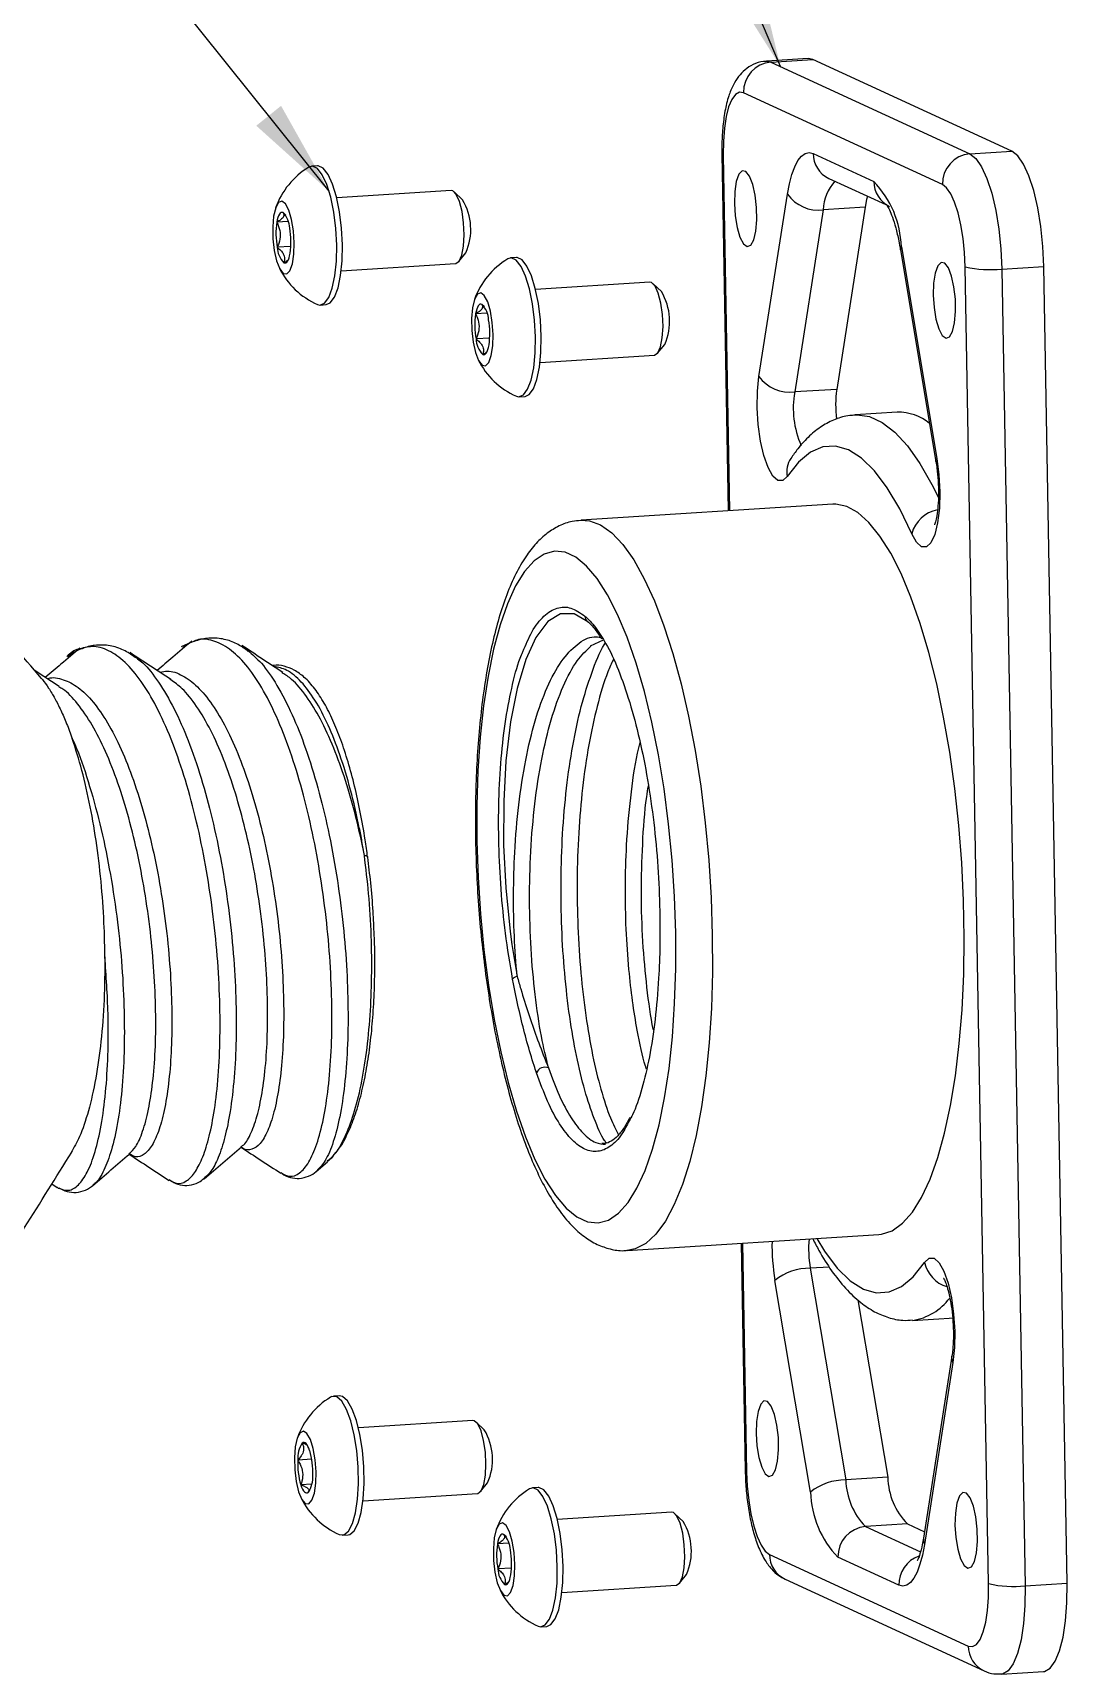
# Model space of a CAD drawing. Header units: millimetres. Extents: x 0 to 279, y 0 to 216.
# Drawn here: x 119.2 to 154.5, y 128.2 to 184.3 of the extents above; entities that cross this region are included whole.
import ezdxf

# ---------------------------------------------------------------- set-up
doc = ezdxf.new("R2010")
doc.units = ezdxf.units.MM
doc.layers.add('TITLE_BLOCK_BORDER', color=7, linetype='Continuous')
doc.dimstyles.new('SLDDIMSTYLE0', dxfattribs={"dimtxt": 0.18, "dimasz": 3.302, "dimexe": 0, "dimexo": 0.0625, "dimgap": 0, "dimtad": 0, "dimtih": 1, "dimtoh": 1, "dimdec": 0, "dimrnd": 1e-09, "dimzin": 0, "dimdsep": 46, "dimtxsty": 'Standard', "dimsah": 1, "dimcen": 0.09, "dimadec": 0, "dimazin": 0, "dimtfac": 3.302, "dimtdec": 0, "dimtofl": 0, "dimtmove": 0, "dimatfit": 3, "dimfxl": 1, "dimfrac": 2, "dimtolj": 1, "dimtzin": 0, "dimarcsym": 0})

msp = doc.modelspace()

# ---------------------------------------------------------------- linework, layer by layer
at = {"color": 7, "linetype": 'Continuous', "lineweight": 25}
for p, q in [((145.656, 183.436), (144.223, 183.346)), ((144.382, 183.314), (145.815, 183.404)), ((145.815, 183.404), (145.656, 183.436)), ((152.608, 180.27), (145.815, 183.404)), ((144.382, 183.314), (151.175, 180.18)), ((150.238, 179.131), (143.444, 182.264)), ((142.705, 180.175), (142.921, 167.979)), ((145.821, 180.188), (147.896, 179.23)), ((151.175, 180.18), (152.608, 180.27)), ((128.891, 179.766), (128.694, 179.754)), ((133.451, 178.927), (129.545, 178.68)), ((133.508, 178.915), (133.451, 178.927)), ((146.357, 179.34), (148.302, 178.443)), ((133.842, 178.606), (133.564, 178.875)), ((143.971, 172.574), (144.944, 178.799)), ((147.6, 178.358), (146.167, 178.267)), ((147.6, 178.358), (146.626, 172.132)), ((127.887, 177.868), (127.498, 177.843)), ((127.803, 178.086), (127.712, 178.169)), ((146.167, 178.267), (145.194, 172.042)), ((127.98, 177.017), (127.513, 176.987)), ((133.714, 176.497), (133.956, 176.799)), ((148.805, 176.899), (150.018, 169.665)), ((148.836, 177.004), (150.049, 169.77)), ((129.703, 176.185), (133.608, 176.432)), ((135.684, 176.633), (135.487, 176.62)), ((151.817, 131.326), (151.02, 176.318)), ((152.27, 176.242), (153.703, 176.333)), ((152.27, 176.242), (153.067, 131.25)), ((154.5, 131.34), (153.703, 176.333)), ((140.244, 175.793), (136.339, 175.547)), ((140.301, 175.782), (140.244, 175.793)), ((140.636, 175.473), (140.357, 175.742)), ((128.993, 175.013), (129.19, 175.026)), ((134.596, 174.953), (134.505, 175.036)), ((134.681, 174.735), (134.291, 174.71)), ((134.773, 173.883), (134.306, 173.854)), ((136.496, 173.052), (140.402, 173.298)), ((140.507, 173.364), (140.75, 173.665)), ((135.786, 171.88), (135.983, 171.892)), ((146.626, 172.132), (145.194, 172.042)), ((148.695, 171.349), (147.263, 171.259)), ((146.496, 168.205), (137.899, 167.662)), ((138.122, 164.194), (137.929, 164.303)), ((124.588, 163.489), (124.233, 163.331)), ((138.218, 163.37), (138.655, 163.578)), ((122.513, 163.089), (122.572, 163.045)), ((123.875, 162.204), (123.849, 162.224)), ((127.696, 162.44), (127.669, 162.46)), ((127.633, 145.371), (127.659, 145.36)), ((128.841, 145.404), (129.232, 145.737)), ((129.218, 145.754), (129.244, 145.779)), ((119.818, 144.984), (120, 144.865)), ((123.812, 145.138), (123.832, 145.128)), ((139.473, 142.712), (148.07, 143.254)), ((143.364, 142.957), (143.502, 135.183)), ((145.724, 142.102), (146.936, 134.868)), ((145.73, 134.455), (144.518, 141.689)), ((147.353, 141.022), (148.369, 134.959)), ((149.214, 140.32), (150.647, 140.411)), ((150.563, 139.1), (149.589, 132.875)), ((150.596, 138.885), (149.622, 132.66)), ((129.635, 137.741), (129.438, 137.728)), ((134.196, 136.901), (130.29, 136.655)), ((134.587, 136.58), (134.309, 136.849)), ((128.692, 135.576), (128.217, 135.546)), ((128.695, 134.726), (128.32, 134.702)), ((134.459, 134.471), (134.701, 134.773)), ((136.429, 134.607), (136.231, 134.595)), ((148.369, 134.959), (146.936, 134.868)), ((128.575, 134.444), (128.632, 134.514)), ((130.447, 134.16), (134.353, 134.406)), ((140.989, 133.767), (137.083, 133.521)), ((141.046, 133.756), (140.989, 133.767)), ((141.38, 133.447), (141.102, 133.716)), ((129.737, 132.988), (129.934, 133)), ((135.341, 132.927), (135.249, 133.01)), ((149.041, 133.368), (147.608, 133.278)), ((149.041, 133.368), (149.624, 133.099)), ((135.425, 132.709), (135.035, 132.684)), ((135.518, 131.857), (135.051, 131.828)), ((144.329, 132.328), (151.122, 129.194)), ((148.746, 131.271), (146.67, 132.229)), ((137.241, 131.026), (141.146, 131.272)), ((141.252, 131.338), (141.494, 131.64)), ((144.865, 131.48), (151.659, 128.347)), ((153.067, 131.25), (154.5, 131.34)), ((136.531, 129.854), (136.728, 129.866)), ((152.254, 128.234), (153.687, 128.324))]:
    msp.add_line(p, q, dxfattribs=at)
at = {"color": 8, "linetype": 'Continuous', "lineweight": 25}
for p, q in [((144.225, 183.346), (144.382, 183.314)), ((142.75, 180.133), (142.965, 167.982)), ((143.408, 142.96), (143.547, 135.141)), ((146.376, 142.143), (145.724, 142.102)), ((147.608, 133.278), (149.488, 132.411))]:
    msp.add_line(p, q, dxfattribs=at)
at = {"color": 7, "linetype": 'Continuous', "lineweight": 25, "flags": 128}
for points in [[(143.444, 182.264), (143.301, 182.283), (143.165, 182.207), (143.041, 182.037), (142.935, 181.781), (142.85, 181.449), (142.789, 181.053), (142.755, 180.609), (142.75, 180.133)], [(144.944, 178.799), (145.012, 179.156), (145.095, 179.47), (145.192, 179.735), (145.301, 179.945), (145.421, 180.098), (145.549, 180.19), (145.683, 180.22), (145.821, 180.188)], [(151.175, 180.18), (151.378, 180.021), (151.575, 179.734), (151.76, 179.332), (151.924, 178.829), (152.062, 178.245), (152.168, 177.603), (152.238, 176.927), (152.27, 176.242)], [(153.703, 176.333), (153.671, 177.017), (153.601, 177.693), (153.495, 178.336), (153.357, 178.92), (153.193, 179.422), (153.008, 179.825), (152.811, 180.111), (152.608, 180.27)], [(129.545, 177.06), (129.514, 177.631), (129.445, 178.188), (129.341, 178.699), (129.207, 179.133), (129.053, 179.465), (128.886, 179.676), (128.717, 179.754), (128.594, 179.721)], [(129.742, 177.072), (129.711, 177.644), (129.642, 178.201), (129.538, 178.711), (129.404, 179.145), (129.25, 179.477), (129.083, 179.688), (128.914, 179.766), (128.891, 179.766)], [(143.13, 178.486), (143.159, 178.059), (143.225, 177.659), (143.323, 177.33), (143.442, 177.106), (143.569, 177.013), (143.689, 177.061), (143.791, 177.243), (143.863, 177.541), (143.897, 177.923), (143.889, 178.346), (143.841, 178.765), (143.758, 179.135), (143.648, 179.415), (143.523, 179.576), (143.398, 179.599), (143.285, 179.482), (143.197, 179.238), (143.144, 178.894), (143.13, 178.486)], [(133.608, 176.432), (133.612, 176.432), (133.725, 176.511), (133.816, 176.717), (133.877, 177.027), (133.9, 177.407), (133.882, 177.818), (133.827, 178.213), (133.739, 178.55), (133.629, 178.793), (133.508, 178.915)], [(151.02, 176.318), (150.997, 176.807), (150.947, 177.29), (150.871, 177.749), (150.772, 178.166), (150.655, 178.525), (150.523, 178.812), (150.382, 179.017), (150.238, 179.131)], [(128.096, 177.143), (128.069, 177.553), (128.005, 177.938), (127.91, 178.255), (127.796, 178.47), (127.674, 178.559), (127.558, 178.513), (127.461, 178.338), (127.392, 178.051), (127.359, 177.685), (127.366, 177.278), (127.412, 176.875), (127.493, 176.519), (127.599, 176.25), (127.718, 176.095), (127.839, 176.073), (127.947, 176.185), (128.032, 176.42), (128.083, 176.751), (128.096, 177.143)], [(147.677, 178.731), (147.648, 178.613), (147.6, 178.358)], [(127.712, 178.169), (127.678, 178.178), (127.646, 178.171), (127.615, 178.149), (127.586, 178.114), (127.559, 178.064), (127.535, 178.002), (127.515, 177.928), (127.498, 177.843)], [(127.742, 176.457), (127.775, 176.449), (127.808, 176.455), (127.839, 176.477), (127.868, 176.513), (127.895, 176.562), (127.918, 176.624), (127.939, 176.698), (127.956, 176.783)], [(128.89, 175.033), (128.969, 175.013), (129.131, 175.073), (129.276, 175.267), (129.396, 175.584), (129.484, 176.006), (129.534, 176.507), (129.545, 177.06)], [(129.19, 175.026), (129.328, 175.085), (129.473, 175.279), (129.593, 175.596), (129.681, 176.018), (129.731, 176.52), (129.742, 177.072)], [(136.338, 173.927), (136.308, 174.498), (136.238, 175.055), (136.134, 175.565), (136.001, 175.999), (135.846, 176.331), (135.68, 176.542), (135.511, 176.62), (135.387, 176.588)], [(136.535, 173.939), (136.505, 174.51), (136.435, 175.067), (136.331, 175.578), (136.198, 176.011), (136.043, 176.344), (135.877, 176.555), (135.708, 176.633), (135.684, 176.633)], [(149.924, 175.353), (149.952, 174.926), (150.019, 174.526), (150.117, 174.196), (150.235, 173.973), (150.362, 173.88), (150.483, 173.927), (150.584, 174.11), (150.656, 174.408), (150.69, 174.789), (150.683, 175.212), (150.634, 175.632), (150.551, 176.001), (150.441, 176.282), (150.317, 176.442), (150.191, 176.465), (150.079, 176.349), (149.991, 176.105), (149.937, 175.761), (149.924, 175.353)], [(140.402, 173.298), (140.405, 173.299), (140.518, 173.378), (140.61, 173.583), (140.67, 173.893), (140.693, 174.274), (140.676, 174.684), (140.62, 175.079), (140.533, 175.417), (140.422, 175.66), (140.301, 175.782)], [(134.889, 174.009), (134.862, 174.42), (134.798, 174.804), (134.704, 175.121), (134.589, 175.336), (134.468, 175.426), (134.352, 175.38), (134.254, 175.204), (134.185, 174.918), (134.152, 174.551), (134.16, 174.144), (134.206, 173.741), (134.286, 173.386), (134.392, 173.116), (134.511, 172.962), (134.632, 172.94), (134.74, 173.052), (134.825, 173.286), (134.876, 173.617), (134.889, 174.009)], [(134.505, 175.036), (134.472, 175.044), (134.439, 175.037), (134.408, 175.016), (134.379, 174.98), (134.352, 174.931), (134.328, 174.869), (134.308, 174.795), (134.291, 174.71)], [(135.683, 171.899), (135.762, 171.88), (135.924, 171.939), (136.069, 172.133), (136.189, 172.451), (136.277, 172.872), (136.328, 173.374), (136.338, 173.927)], [(135.983, 171.892), (136.121, 171.952), (136.266, 172.146), (136.386, 172.463), (136.474, 172.885), (136.525, 173.386), (136.535, 173.939)], [(134.535, 173.323), (134.569, 173.315), (134.601, 173.322), (134.632, 173.343), (134.661, 173.379), (134.688, 173.428), (134.712, 173.491), (134.732, 173.565), (134.749, 173.649)], [(144.937, 169.158), (144.782, 169.013), (144.614, 169.016), (144.442, 169.168), (144.28, 169.457), (144.136, 169.866), (144.022, 170.366), (143.945, 170.925), (143.909, 171.504), (143.918, 172.066), (143.971, 172.574)], [(149.188, 167.197), (148.779, 168.051), (148.354, 168.772), (147.918, 169.352), (147.475, 169.786), (147.029, 170.068), (146.587, 170.195), (146.151, 170.167), (145.728, 169.983), (145.322, 169.645), (144.937, 169.158)], [(150.049, 169.77), (150.12, 169.206), (150.149, 168.626), (150.134, 168.07), (150.075, 167.574), (149.977, 167.172), (149.846, 166.89), (149.691, 166.747), (149.522, 166.752), (149.351, 166.905), (149.188, 167.197)], [(148.07, 143.254), (148.161, 143.264), (148.525, 143.386), (148.877, 143.638), (149.212, 144.019), (149.526, 144.524), (149.816, 145.147), (150.08, 145.883), (150.314, 146.723), (150.516, 147.659), (150.684, 148.68), (150.815, 149.776), (150.909, 150.935), (150.965, 152.145), (150.982, 153.392), (150.959, 154.665), (150.898, 155.949), (150.798, 157.23), (150.661, 158.496), (150.488, 159.732), (150.281, 160.926), (150.042, 162.065), (149.774, 163.137), (149.48, 164.13), (149.163, 165.034), (148.825, 165.839), (148.471, 166.538), (148.105, 167.121), (147.73, 167.584), (147.35, 167.922), (146.969, 168.13), (146.592, 168.206), (146.496, 168.205)], [(141.128, 153.56), (141.086, 154.799), (141.005, 156.041), (140.885, 157.273), (140.729, 158.48), (140.538, 159.647), (140.313, 160.761), (140.058, 161.81), (139.776, 162.78), (139.47, 163.66), (139.144, 164.44), (138.801, 165.111), (138.446, 165.665), (138.082, 166.095), (137.714, 166.397), (137.346, 166.567), (136.983, 166.602), (136.628, 166.503), (136.287, 166.271), (135.962, 165.908), (135.658, 165.418), (135.378, 164.808), (135.126, 164.085), (134.905, 163.256), (134.717, 162.332), (134.564, 161.324), (134.448, 160.243), (134.37, 159.102), (134.332, 157.914), (134.334, 156.694), (134.376, 155.455), (134.457, 154.212), (134.576, 152.981), (134.733, 151.774), (134.924, 150.607), (135.149, 149.492), (135.404, 148.444), (135.686, 147.474), (135.992, 146.594), (136.318, 145.814), (136.661, 145.143), (137.016, 144.589), (137.38, 144.158), (137.748, 143.857), (138.116, 143.687), (138.479, 143.652), (138.834, 143.751), (139.175, 143.983), (139.5, 144.346), (139.804, 144.835), (140.083, 145.446), (140.335, 146.169), (140.557, 146.998), (140.745, 147.922), (140.898, 148.93), (141.014, 150.011), (141.091, 151.152), (141.129, 152.34), (141.128, 153.56)], [(149.629, 142.301), (149.784, 142.446), (149.953, 142.443), (150.124, 142.291), (150.287, 142.002), (150.43, 141.593), (150.544, 141.093), (150.621, 140.534), (150.657, 139.955), (150.648, 139.392), (150.596, 138.885)], [(130.23, 135.875), (130.144, 136.414), (130.025, 136.891), (129.88, 137.279), (129.719, 137.556), (129.55, 137.704), (129.383, 137.717), (129.338, 137.696)], [(130.427, 135.888), (130.341, 136.427), (130.222, 136.904), (130.077, 137.292), (129.916, 137.568), (129.747, 137.717), (129.635, 137.741)], [(143.875, 136.46), (143.903, 136.033), (143.97, 135.634), (144.068, 135.304), (144.187, 135.081), (144.313, 134.988), (144.434, 135.035), (144.536, 135.218), (144.607, 135.516), (144.641, 135.897), (144.634, 136.32), (144.586, 136.739), (144.502, 137.109), (144.392, 137.389), (144.268, 137.55), (144.142, 137.573), (144.03, 137.456), (143.942, 137.213), (143.888, 136.868), (143.875, 136.46)], [(134.353, 134.406), (134.366, 134.408), (134.477, 134.497), (134.567, 134.712), (134.624, 135.029), (134.644, 135.414), (134.624, 135.824), (134.565, 136.216), (134.476, 136.548), (134.364, 136.782), (134.243, 136.894), (134.196, 136.901)], [(128.81, 135.56), (128.743, 135.94), (128.646, 136.25), (128.531, 136.456), (128.409, 136.535), (128.294, 136.478), (128.198, 136.293), (128.132, 135.999), (128.103, 135.627), (128.113, 135.219), (128.162, 134.818), (128.245, 134.468), (128.352, 134.207), (128.472, 134.063), (128.592, 134.051), (128.699, 134.174), (128.782, 134.417), (128.83, 134.755), (128.84, 135.15), (128.81, 135.56)], [(128.622, 135.873), (128.594, 135.951), (128.564, 136.017), (128.532, 136.072), (128.499, 136.112), (128.465, 136.139), (128.432, 136.151), (128.399, 136.148), (128.368, 136.131)], [(129.634, 133.007), (129.792, 132.999), (129.947, 133.124), (130.081, 133.378), (130.187, 133.748), (130.257, 134.211), (130.289, 134.741), (130.28, 135.307), (130.23, 135.875)], [(129.934, 133), (129.989, 133.011), (130.144, 133.136), (130.278, 133.391), (130.384, 133.76), (130.454, 134.224), (130.486, 134.753), (130.477, 135.319), (130.427, 135.888)], [(128.32, 134.702), (128.348, 134.624), (128.379, 134.557), (128.411, 134.503), (128.444, 134.462), (128.477, 134.436), (128.511, 134.424), (128.543, 134.426), (128.575, 134.444)], [(137.083, 131.901), (137.052, 132.472), (136.983, 133.029), (136.878, 133.539), (136.745, 133.973), (136.591, 134.305), (136.424, 134.517), (136.255, 134.595), (136.132, 134.562)], [(137.28, 131.913), (137.249, 132.485), (137.18, 133.042), (137.076, 133.552), (136.942, 133.986), (136.788, 134.318), (136.621, 134.529), (136.452, 134.607), (136.429, 134.607)], [(143.547, 135.141), (143.569, 134.652), (143.62, 134.169), (143.695, 133.71), (143.794, 133.293), (143.911, 132.934), (144.043, 132.646), (144.184, 132.442), (144.329, 132.328)], [(150.668, 133.327), (150.696, 132.9), (150.763, 132.5), (150.861, 132.171), (150.98, 131.947), (151.107, 131.854), (151.227, 131.901), (151.329, 132.084), (151.401, 132.382), (151.435, 132.764), (151.427, 133.187), (151.379, 133.606), (151.295, 133.976), (151.185, 134.256), (151.061, 134.416), (150.936, 134.439), (150.823, 134.323), (150.735, 134.079), (150.682, 133.735), (150.668, 133.327)], [(141.146, 131.272), (141.15, 131.273), (141.263, 131.352), (141.354, 131.558), (141.414, 131.867), (141.437, 132.248), (141.42, 132.658), (141.365, 133.053), (141.277, 133.391), (141.167, 133.634), (141.046, 133.756)], [(135.634, 131.984), (135.607, 132.394), (135.543, 132.779), (135.448, 133.096), (135.334, 133.31), (135.212, 133.4), (135.096, 133.354), (134.998, 133.179), (134.929, 132.892), (134.897, 132.525), (134.904, 132.118), (134.95, 131.715), (135.031, 131.36), (135.136, 131.09), (135.256, 130.936), (135.376, 130.914), (135.485, 131.026), (135.569, 131.26), (135.621, 131.591), (135.634, 131.984)], [(135.249, 133.01), (135.216, 133.018), (135.184, 133.012), (135.153, 132.99), (135.124, 132.954), (135.097, 132.905), (135.073, 132.843), (135.052, 132.769), (135.035, 132.684)], [(149.622, 132.66), (149.555, 132.303), (149.472, 131.989), (149.375, 131.724), (149.265, 131.514), (149.146, 131.361), (149.018, 131.269), (148.883, 131.239), (148.746, 131.271)], [(136.427, 129.874), (136.507, 129.854), (136.669, 129.914), (136.814, 130.108), (136.934, 130.425), (137.021, 130.846), (137.072, 131.348), (137.083, 131.901)], [(136.728, 129.866), (136.866, 129.926), (137.011, 130.12), (137.131, 130.437), (137.219, 130.859), (137.269, 131.361), (137.28, 131.913)], [(135.28, 131.298), (135.313, 131.289), (135.345, 131.296), (135.377, 131.318), (135.406, 131.353), (135.432, 131.403), (135.456, 131.465), (135.477, 131.539), (135.494, 131.624)], [(151.122, 129.194), (151.265, 129.176), (151.401, 129.252), (151.525, 129.422), (151.631, 129.678), (151.717, 130.01), (151.777, 130.406), (151.811, 130.85), (151.817, 131.326)], [(153.687, 128.324), (153.728, 128.33), (153.919, 128.437), (154.092, 128.675), (154.241, 129.033), (154.36, 129.498), (154.445, 130.052), (154.492, 130.674), (154.5, 131.34)]]:
    msp.add_lwpolyline(points, dxfattribs=at)
at = {"color": 8, "linetype": 'Continuous', "lineweight": 25, "flags": 128}
for points in [[(142.705, 180.176), (142.71, 180.161), (142.75, 180.133)], [(148.805, 176.899), (148.806, 176.936), (148.836, 177.004)], [(147.257, 171.259), (147.323, 171.261), (147.751, 171.199), (148.183, 171), (148.616, 170.665), (149.045, 170.198), (149.467, 169.602), (149.878, 168.883), (150.101, 168.432)], [(150.018, 169.665), (150.018, 169.702), (150.049, 169.77)], [(137.889, 167.662), (138.183, 167.642), (138.562, 167.5), (138.943, 167.227), (139.321, 166.826), (139.692, 166.302), (140.053, 165.66), (140.399, 164.907), (140.727, 164.051), (141.033, 163.102), (141.315, 162.068), (141.568, 160.961), (141.791, 159.793), (141.982, 158.576), (142.137, 157.324), (142.255, 156.049), (142.336, 154.764), (142.378, 153.484)], [(137.929, 164.303), (137.659, 164.457), (137.192, 164.458), (136.76, 164.196), (136.351, 163.658), (136.006, 162.907), (135.708, 161.911), (135.486, 160.772), (135.328, 159.442), (135.251, 158.058), (135.249, 156.557), (135.321, 155.097), (135.469, 153.608), (135.529, 153.164), (135.709, 152.074), (135.709, 152.074), (135.709, 152.074)], [(130.606, 156.147), (130.604, 156.155), (130.595, 156.167), (130.579, 156.179), (130.557, 156.188), (130.528, 156.197), (130.493, 156.203)], [(142.378, 153.484), (142.381, 152.222), (142.345, 150.992), (142.27, 149.806), (142.157, 148.677), (142.007, 147.617), (141.822, 146.637), (141.604, 145.748), (141.355, 144.959), (141.077, 144.279), (140.775, 143.714), (140.45, 143.27), (140.106, 142.953), (139.747, 142.766), (139.472, 142.712)], [(145.946, 143.12), (146.212, 142.687), (146.648, 142.107), (147.092, 141.673), (147.537, 141.391), (147.98, 141.264), (148.415, 141.292), (148.838, 141.476), (149.244, 141.814), (149.629, 142.301)], [(150.596, 138.885), (150.562, 139.002), (150.563, 139.099)], [(143.547, 135.141), (143.507, 135.168), (143.502, 135.183)], [(149.589, 132.875), (149.588, 132.777), (149.622, 132.66)], [(153.067, 131.25), (153.059, 130.584), (153.012, 129.962), (152.927, 129.408), (152.808, 128.942), (152.659, 128.584), (152.486, 128.347), (152.295, 128.239), (152.251, 128.234)]]:
    msp.add_lwpolyline(points, dxfattribs=at)
at = {"color": 7, "linetype": 'Continuous', "lineweight": 25}
for centre, radius, start, end in [((144.47, 182.291), 1.026, 94.9421, 181.476), ((151.264, 179.157), 1.026, 94.9421, 181.476), ((129.952, 177.453), 2.643, 120.9078, 160.6219), ((145.49, 176.903), 3.347, 1.7329, 44.0545), ((132.171, 177.593), 1.955, 336.0135, 31.206), ((145.997, 179.547), 1.291, 215.4102, 277.5874), ((130.153, 177.462), 2.682, 171.8284, 190.2015), ((127.14, 177.608), 0.801, 2.2256, 44.5014), ((125.301, 177.164), 2.682, 351.8284, 10.2015), ((128.313, 177.018), 0.801, 182.2256, 224.5014), ((129.952, 177.453), 2.643, 206.5976, 246.3117), ((136.745, 174.32), 2.643, 120.9078, 160.6219), ((151.871, 179.994), 3.773, 256.9664, 276.0802), ((133.934, 174.475), 0.801, 2.2256, 44.5014), ((138.964, 174.46), 1.955, 336.0135, 31.206), ((136.946, 174.329), 2.682, 171.8284, 190.2015), ((132.094, 174.031), 2.682, 351.8284, 10.2015), ((135.107, 173.885), 0.801, 182.2256, 224.5014), ((136.745, 174.32), 2.643, 206.5976, 246.3117), ((145.023, 173.322), 1.291, 215.4102, 277.5874), ((150.464, 171.613), 3.873, 172.2914, 187.3776), ((148.736, 169.687), 1.663, 50.2052, 91.3919), ((138.245, 164.378), 0.222, 178.1379, 236.2926), ((135.767, 151.803), 0.277, 102.1827, 139.2773), ((136.66, 148.658), 0.315, 67.3236, 156.67), ((145.7, 140.204), 1.898, 89.2704, 128.5268), ((130.696, 135.428), 2.643, 120.9078, 160.6219), ((132.923, 135.568), 1.948, 335.9125, 31.307), ((129.132, 135.621), 0.919, 146.316, 184.7238), ((126.109, 135.136), 2.62, 357.6665, 16.3388), ((130.834, 135.439), 2.62, 177.6665, 196.3388), ((127.81, 134.953), 0.919, 326.316, 4.7238), ((146.912, 132.97), 1.898, 89.2704, 128.5268), ((149.326, 134.94), 2.391, 181.7329, 224.0545), ((150.759, 135.031), 2.391, 181.7329, 224.0545), ((130.696, 135.428), 2.643, 206.5976, 246.3117), ((137.489, 132.294), 2.643, 120.9078, 160.6219), ((149.076, 134.556), 3.347, 181.7329, 224.0545), ((134.678, 132.449), 0.801, 2.2256, 44.5014), ((139.708, 132.434), 1.955, 336.0135, 31.206), ((147.696, 132.255), 1.026, 94.9421, 181.476), ((137.691, 132.303), 2.682, 171.8284, 190.2015), ((132.839, 132.005), 2.682, 351.8284, 10.2015), ((135.851, 131.859), 0.801, 182.2256, 224.5014), ((152.668, 135.002), 3.773, 256.9664, 276.0802), ((137.489, 132.294), 2.643, 206.5976, 246.3117)]:
    msp.add_arc(centre, radius, start, end, dxfattribs=at)
at = {"color": 8, "linetype": 'Continuous', "lineweight": 25}
for centre, radius, start, end in [((146.761, 180.189), 0.941, 180.0928, 244.5478), ((147.653, 178.229), 1.486, 136.9712, 178.5176), ((148.837, 179.232), 0.941, 180.0912, 244.695), ((148.268, 171.485), 3.125, 169.7324, 204.0182), ((145.762, 169.312), 0.839, 146.7638, 190.6267), ((150.29, 166.897), 1.142, 101.1704, 164.7716), ((151.987, 142.92), 7.571, 179.2124, 189.3563), ((149.738, 142.774), 4.07, 175.3597, 189.5091), ((150.689, 142.515), 1.081, 191.4029, 254.0502), ((148.932, 142.23), 1.931, 278.5514, 323.646), ((145.269, 132.329), 0.941, 180.0928, 244.5478), ((149.786, 131.291), 1.04, 109.762, 181.105), ((152.063, 129.196), 0.94, 180.0908, 244.734)]:
    msp.add_arc(centre, radius, start, end, dxfattribs=at)
at = {"color": 7, "linetype": 'Continuous', "lineweight": 25}
for points, knots in [([(144.233, 183.335), (144.196, 183.336), (144.035, 183.341), (143.77, 183.241), (143.483, 183.057), (143.258, 182.813), (143.076, 182.516), (142.921, 182.132), (142.802, 181.645), (142.727, 181.071), (142.702, 180.57), (142.704, 180.27), (142.705, 180.175)], [0, 0, 0, 0, 0.027839, 0.120339, 0.207002, 0.295095, 0.39278, 0.511321, 0.657826, 0.801881, 0.937861, 1, 1, 1, 1]), ([(148.315, 178.458), (148.314, 178.46), (148.302, 178.47), (148.35, 178.414), (148.427, 178.27), (148.534, 178.015), (148.646, 177.658), (148.739, 177.272), (148.787, 177.002), (148.805, 176.899)], [0, 0, 0, 0, 0.0240251, 0.1641165, 0.3179767, 0.4895796, 0.6771172, 0.8764828, 1, 1, 1, 1]), ([(127.712, 178.169), (127.723, 178.149), (127.746, 178.107), (127.737, 178.042), (127.693, 177.981), (127.62, 177.916), (127.544, 177.871), (127.498, 177.843)], [0, 0, 0, 0, 0.21618, 0.439751, 0.593408, 0.752201, 1, 1, 1, 1]), ([(127.498, 177.843), (127.52, 177.796), (127.584, 177.663), (127.636, 177.414), (127.589, 177.167), (127.531, 177.03), (127.513, 176.987)], [0, 0, 0, 0, 0.1809422, 0.5062926, 0.8439745, 1, 1, 1, 1]), ([(127.513, 176.987), (127.554, 176.952), (127.639, 176.882), (127.721, 176.776), (127.76, 176.676), (127.772, 176.572), (127.753, 176.5), (127.742, 176.457)], [0, 0, 0, 0, 0.21618, 0.439751, 0.593408, 0.752201, 1, 1, 1, 1]), ([(127.742, 176.457), (127.785, 176.481), (127.837, 176.509), (127.869, 176.539), (127.875, 176.544)], [0, 0, 0, 0, 0.830371, 1, 1, 1, 1]), ([(134.505, 175.036), (134.516, 175.015), (134.539, 174.973), (134.53, 174.909), (134.487, 174.847), (134.413, 174.783), (134.337, 174.738), (134.291, 174.71)], [0, 0, 0, 0, 0.21618, 0.439751, 0.593408, 0.752201, 1, 1, 1, 1]), ([(134.291, 174.71), (134.314, 174.663), (134.377, 174.53), (134.429, 174.281), (134.382, 174.033), (134.324, 173.897), (134.306, 173.854)], [0, 0, 0, 0, 0.1809422, 0.5062926, 0.8439745, 1, 1, 1, 1]), ([(134.306, 173.854), (134.348, 173.819), (134.432, 173.748), (134.514, 173.642), (134.554, 173.543), (134.566, 173.439), (134.547, 173.367), (134.535, 173.323)], [0, 0, 0, 0, 0.21618, 0.439751, 0.593408, 0.752201, 1, 1, 1, 1]), ([(134.535, 173.323), (134.578, 173.347), (134.63, 173.376), (134.663, 173.406), (134.668, 173.411)], [0, 0, 0, 0, 0.830371, 1, 1, 1, 1]), ([(147.255, 171.244), (147.193, 171.244), (146.961, 171.243), (146.571, 171.118), (146.109, 170.884), (145.682, 170.543), (145.336, 170.167), (145.138, 169.883), (145.06, 169.772)], [0, 0, 0, 0, 0.068012, 0.255784, 0.444729, 0.643589, 0.859472, 1, 1, 1, 1]), ([(150.018, 169.665), (150.029, 169.592), (150.062, 169.382), (150.097, 169.004), (150.11, 168.557), (150.092, 168.142), (150.05, 167.811), (150.003, 167.598), (149.963, 167.495), (149.966, 167.501), (149.967, 167.503)], [0, 0, 0, 0, 0.082586, 0.240005, 0.399061, 0.557016, 0.710219, 0.836297, 0.947234, 1, 1, 1, 1]), ([(137.882, 167.646), (137.786, 167.641), (137.529, 167.627), (137.136, 167.474), (136.722, 167.22), (136.343, 166.867), (135.987, 166.408), (135.654, 165.83), (135.351, 165.133), (135.085, 164.338), (134.859, 163.463), (134.671, 162.519), (134.52, 161.513), (134.406, 160.452), (134.327, 159.346), (134.285, 158.202), (134.28, 157.031), (134.31, 155.843), (134.375, 154.65), (134.475, 153.461), (134.61, 152.289), (134.777, 151.143), (134.975, 150.034), (135.204, 148.972), (135.461, 147.967), (135.746, 147.025), (136.058, 146.155), (136.398, 145.361), (136.767, 144.649), (137.172, 144.022), (137.599, 143.517), (138.041, 143.139), (138.484, 142.88), (138.939, 142.74), (139.277, 142.686), (139.448, 142.715), (139.469, 142.719)], [0, 0, 0, 0, 0.014585, 0.038773, 0.063391, 0.089792, 0.119034, 0.151216, 0.184947, 0.2185, 0.251509, 0.284059, 0.316279, 0.348266, 0.380091, 0.411804, 0.443442, 0.475031, 0.506596, 0.538157, 0.569728, 0.601328, 0.63298, 0.664709, 0.696553, 0.728556, 0.760785, 0.793334, 0.826333, 0.859944, 0.894253, 0.923396, 0.949511, 0.973598, 0.996755, 1, 1, 1, 1]), ([(119.459, 162.257), (118.815, 163.01), (117.525, 164.517), (116.234, 166.027), (115.588, 166.782)], [0, 0, 0, 0, 0.4999595, 1, 1, 1, 1]), ([(138.101, 164.207), (138.105, 164.204), (138.189, 164.149), (138.359, 163.958), (138.522, 163.717), (138.596, 163.608)], [0, 0, 0, 0, 0.025401, 0.5568948, 1, 1, 1, 1]), ([(120.772, 163.284), (120.557, 163.102), (120.163, 162.77), (119.77, 162.438), (119.592, 162.288)], [0, 0, 0, 0, 0.546891, 1, 1, 1, 1]), ([(120.765, 163.266), (120.748, 163.264), (120.595, 163.244), (120.453, 163.116), (120.327, 163.003)], [0, 0, 0, 0, 0.1156038, 1, 1, 1, 1]), ([(122.572, 163.044), (122.435, 163.127), (122.151, 163.297), (121.691, 163.405), (121.224, 163.398), (120.787, 163.26), (120.497, 163.118), (120.364, 162.999), (120.353, 162.989)], [0, 0, 0, 0, 0.191878, 0.398084, 0.594771, 0.78772, 0.982694, 1, 1, 1, 1]), ([(124.593, 163.525), (124.378, 163.343), (123.984, 163.011), (123.591, 162.679), (123.413, 162.529)], [0, 0, 0, 0, 0.546891, 1, 1, 1, 1]), ([(126.526, 163.18), (126.413, 163.263), (126.169, 163.441), (125.752, 163.595), (125.295, 163.658), (124.84, 163.586), (124.502, 163.462), (124.33, 163.334), (124.285, 163.301)], [0, 0, 0, 0, 0.161253, 0.348939, 0.548882, 0.741367, 0.932366, 1, 1, 1, 1]), ([(127.706, 162.461), (127.473, 162.613), (127.007, 162.918), (126.54, 163.223), (126.307, 163.376)], [0, 0, 0, 0, 0.499987, 1, 1, 1, 1]), ([(126.334, 163.344), (126.358, 163.334), (126.416, 163.311), (126.474, 163.249), (126.508, 163.211)], [0, 0, 0, 0, 0.401296, 1, 1, 1, 1]), ([(138.566, 163.716), (138.625, 163.628), (138.835, 163.317), (139.173, 162.566), (139.561, 161.47), (139.897, 160.197), (140.175, 158.81), (140.386, 157.336), (140.532, 155.822), (140.567, 154.814), (140.584, 154.314)], [0, 0, 0, 0, 0.054197, 0.1918, 0.329415, 0.465028, 0.600639, 0.734383, 0.868108, 1, 1, 1, 1]), ([(123.885, 162.22), (123.652, 162.372), (123.186, 162.677), (122.719, 162.982), (122.486, 163.135)], [0, 0, 0, 0, 0.499987, 1, 1, 1, 1]), ([(130.602, 156.145), (130.575, 156.346), (130.505, 156.875), (130.356, 157.692), (130.161, 158.584), (129.938, 159.413), (129.691, 160.166), (129.42, 160.837), (129.124, 161.424), (128.801, 161.917), (128.465, 162.288), (128.113, 162.548), (127.758, 162.68), (127.494, 162.727), (127.364, 162.696), (127.351, 162.693)], [0, 0, 0, 0, 0.054677, 0.144092, 0.233063, 0.322524, 0.411643, 0.500471, 0.590728, 0.682248, 0.774497, 0.852384, 0.923777, 0.992207, 1, 1, 1, 1]), ([(135.557, 151.984), (135.47, 152.501), (135.302, 153.493), (135.151, 155.055), (135.073, 156.587), (135.075, 158.1), (135.155, 159.552), (135.313, 160.897), (135.549, 162.076), (135.752, 162.836), (135.888, 163.127), (135.905, 163.162)], [0, 0, 0, 0, 0.130296, 0.249624, 0.368958, 0.490332, 0.611707, 0.734875, 0.858057, 0.983031, 1, 1, 1, 1]), ([(120.064, 161.979), (119.831, 162.131), (119.554, 162.312), (119.276, 162.494), (119.231, 162.523)], [0, 0, 0, 0, 0.839766, 1, 1, 1, 1]), ([(119.435, 162.28), (119.453, 162.26), (119.543, 162.163), (119.705, 161.93), (119.916, 161.582), (120.122, 161.174), (120.323, 160.718), (120.449, 160.373), (120.513, 160.2)], [0, 0, 0, 0, 0.048387, 0.234594, 0.424555, 0.615763, 0.807227, 1, 1, 1, 1]), ([(121.627, 152.746), (121.622, 153.076), (121.608, 153.869), (121.52, 155.156), (121.36, 156.551), (121.133, 157.892), (120.854, 159.138), (120.626, 159.848), (120.513, 160.2)], [0, 0, 0, 0, 0.123264, 0.29575, 0.473212, 0.64657, 0.824858, 1, 1, 1, 1]), ([(130.828, 153.492), (130.817, 153.759), (130.792, 154.352), (130.718, 155.246), (130.641, 155.856), (130.604, 156.147)], [0, 0, 0, 0, 0.299849, 0.66528, 1, 1, 1, 1]), ([(140.584, 154.314), (140.588, 153.921), (140.595, 153.136), (140.546, 151.879), (140.433, 150.578), (140.24, 149.299), (139.977, 148.217), (139.74, 147.49), (139.577, 147.208), (139.538, 147.141)], [0, 0, 0, 0, 0.130942, 0.261876, 0.434773, 0.607653, 0.77727, 0.946888, 1, 1, 1, 1]), ([(129.475, 146.004), (129.531, 146.07), (129.697, 146.266), (129.924, 146.69), (130.165, 147.28), (130.369, 147.963), (130.538, 148.723), (130.67, 149.552), (130.767, 150.434), (130.829, 151.363), (130.851, 152.325), (130.85, 153.04), (130.831, 153.432), (130.828, 153.492)], [0, 0, 0, 0, 0.054884, 0.159952, 0.266284, 0.372019, 0.47608, 0.578472, 0.68081, 0.781397, 0.881487, 0.981935, 1, 1, 1, 1]), ([(121.627, 152.746), (121.623, 152.25), (121.614, 151.245), (121.504, 149.846), (121.325, 148.559), (121.075, 147.464), (120.79, 146.6), (120.57, 146.225), (120.47, 146.055)], [0, 0, 0, 0, 0.170927, 0.346813, 0.517416, 0.6931, 0.86112, 1, 1, 1, 1]), ([(136.371, 148.782), (136.344, 148.863), (136.232, 149.201), (135.971, 150.07), (135.73, 151.082), (135.586, 151.834), (135.557, 151.984)], [0, 0, 0, 0, 0.086324, 0.359685, 0.872337, 1, 1, 1, 1]), ([(135.709, 152.074), (135.709, 152.074), (135.75, 151.93), (135.959, 151.215), (136.281, 150.235), (136.609, 149.374), (136.748, 149.03), (136.781, 148.948), (136.781, 148.948)], [0, 0, 0, 0, 0.000008, 0.128099, 0.64007, 0.913304, 0.999992, 1, 1, 1, 1]), ([(136.781, 148.948), (136.781, 148.948), (136.897, 148.607), (137.144, 147.971), (137.545, 147.215), (137.968, 146.678), (138.367, 146.366), (138.62, 146.348), (138.731, 146.34)], [0, 0, 0, 0, 0.000004, 0.205903, 0.417772, 0.623756, 0.835483, 1, 1, 1, 1]), ([(139.559, 147.255), (139.499, 147.14), (139.364, 146.882), (139.145, 146.612), (138.919, 146.432), (138.748, 146.357), (138.645, 146.366), (138.609, 146.369)], [0, 0, 0, 0, 0.185825, 0.418331, 0.6475, 0.878744, 1, 1, 1, 1]), ([(117.313, 140.97), (117.837, 141.809), (118.897, 143.508), (119.957, 145.208), (120.493, 146.067)], [0, 0, 0, 0, 0.4945638, 1, 1, 1, 1]), ([(121.199, 144.922), (121.411, 145.102), (121.835, 145.463), (122.26, 145.825), (122.472, 146.006)], [0, 0, 0, 0, 0.5000132, 1, 1, 1, 1]), ([(122.46, 145.995), (122.684, 145.849), (123.138, 145.552), (123.591, 145.256), (123.821, 145.106)], [0, 0, 0, 0, 0.4929434, 1, 1, 1, 1]), ([(125.02, 145.163), (125.232, 145.343), (125.656, 145.704), (126.081, 146.066), (126.293, 146.247)], [0, 0, 0, 0, 0.5000132, 1, 1, 1, 1]), ([(126.281, 146.236), (126.505, 146.09), (126.959, 145.793), (127.412, 145.497), (127.642, 145.347)], [0, 0, 0, 0, 0.492943, 1, 1, 1, 1]), ([(129.251, 145.767), (129.285, 145.792), (129.358, 145.847), (129.416, 145.926), (129.446, 145.968)], [0, 0, 0, 0, 0.4731408, 1, 1, 1, 1]), ([(127.656, 145.358), (127.663, 145.352), (127.748, 145.279), (127.951, 145.199), (128.275, 145.151), (128.589, 145.237), (128.776, 145.34), (128.845, 145.414), (128.847, 145.415)], [0, 0, 0, 0, 0.023902, 0.274565, 0.507299, 0.754852, 0.995393, 1, 1, 1, 1]), ([(119.992, 144.884), (120.006, 144.866), (120.022, 144.846), (120.037, 144.843), (120.04, 144.843)], [0, 0, 0, 0, 0.869859, 1, 1, 1, 1]), ([(120.048, 144.855), (120.14, 144.806), (120.318, 144.711), (120.649, 144.674), (120.964, 144.76), (121.161, 144.874), (121.234, 144.956), (121.239, 144.962)], [0, 0, 0, 0, 0.250675, 0.486556, 0.737457, 0.982585, 1, 1, 1, 1]), ([(123.833, 145.129), (123.881, 145.094), (124.009, 145), (124.27, 144.924), (124.594, 144.934), (124.865, 145.039), (124.992, 145.152), (125.042, 145.198)], [0, 0, 0, 0, 0.140811, 0.37647, 0.603703, 0.84245, 1, 1, 1, 1]), ([(145.81, 143.112), (145.879, 142.975), (146.083, 142.57), (146.452, 142.001), (146.922, 141.402), (147.408, 140.941), (147.902, 140.61), (148.385, 140.408), (148.83, 140.307), (149.108, 140.327), (149.222, 140.335)], [0, 0, 0, 0, 0.080107, 0.236384, 0.395028, 0.554785, 0.686214, 0.806994, 0.921248, 1, 1, 1, 1]), ([(150.283, 141.748), (150.282, 141.748), (150.272, 141.76), (150.308, 141.709), (150.362, 141.578), (150.439, 141.339), (150.513, 141.009), (150.575, 140.606), (150.611, 140.162), (150.618, 139.719), (150.598, 139.356), (150.573, 139.172), (150.563, 139.1)], [0, 0, 0, 0, 0.007056, 0.085979, 0.178322, 0.283847, 0.401189, 0.526632, 0.65652, 0.787931, 0.917836, 1, 1, 1, 1]), ([(128.368, 136.131), (128.383, 136.093), (128.415, 136.014), (128.419, 135.897), (128.387, 135.787), (128.326, 135.672), (128.258, 135.594), (128.217, 135.546)], [0, 0, 0, 0, 0.21618, 0.439751, 0.593408, 0.752201, 1, 1, 1, 1]), ([(128.538, 136.056), (128.528, 136.062), (128.484, 136.089), (128.419, 136.113), (128.368, 136.131)], [0, 0, 0, 0, 0.219212, 1, 1, 1, 1]), ([(128.217, 135.546), (128.244, 135.499), (128.322, 135.368), (128.4, 135.123), (128.378, 134.879), (128.334, 134.745), (128.32, 134.702)], [0, 0, 0, 0, 0.180942, 0.506293, 0.843975, 1, 1, 1, 1]), ([(143.502, 135.183), (143.505, 135.078), (143.513, 134.773), (143.557, 134.263), (143.643, 133.676), (143.767, 133.12), (143.933, 132.605), (144.133, 132.178), (144.371, 131.844), (144.612, 131.615), (144.793, 131.519), (144.865, 131.48)], [0, 0, 0, 0, 0.066896, 0.194124, 0.321996, 0.451744, 0.58606, 0.730626, 0.843482, 0.936898, 1, 1, 1, 1]), ([(128.32, 134.702), (128.364, 134.686), (128.452, 134.653), (128.539, 134.603), (128.583, 134.554), (128.6, 134.502), (128.584, 134.466), (128.575, 134.444)], [0, 0, 0, 0, 0.21618, 0.439751, 0.593408, 0.752201, 1, 1, 1, 1]), ([(135.249, 133.01), (135.261, 132.99), (135.284, 132.947), (135.275, 132.883), (135.231, 132.822), (135.158, 132.757), (135.082, 132.712), (135.035, 132.684)], [0, 0, 0, 0, 0.21618, 0.439751, 0.593408, 0.752201, 1, 1, 1, 1]), ([(135.035, 132.684), (135.058, 132.637), (135.122, 132.504), (135.174, 132.255), (135.127, 132.008), (135.069, 131.871), (135.051, 131.828)], [0, 0, 0, 0, 0.1809422, 0.5062926, 0.8439745, 1, 1, 1, 1]), ([(149.589, 132.875), (149.577, 132.801), (149.542, 132.595), (149.474, 132.341), (149.411, 132.165), (149.366, 132.097), (149.377, 132.109), (149.378, 132.111)], [0, 0, 0, 0, 0.1707052, 0.4762948, 0.7267998, 0.95286, 1, 1, 1, 1]), ([(135.051, 131.828), (135.092, 131.793), (135.177, 131.723), (135.259, 131.616), (135.298, 131.517), (135.31, 131.413), (135.291, 131.341), (135.28, 131.298)], [0, 0, 0, 0, 0.21618, 0.439751, 0.593408, 0.752201, 1, 1, 1, 1]), ([(135.28, 131.298), (135.323, 131.321), (135.375, 131.35), (135.407, 131.38), (135.413, 131.385)], [0, 0, 0, 0, 0.830371, 1, 1, 1, 1]), ([(151.659, 128.347), (151.769, 128.303), (151.956, 128.229), (152.161, 128.24), (152.244, 128.245)], [0, 0, 0, 0, 0.592475, 1, 1, 1, 1])]:
    msp.add_open_spline(points, degree=3, knots=knots, dxfattribs=at)
at = {"color": 8, "linetype": 'Continuous', "lineweight": 25}
for points, knots in [([(135.905, 163.162), (136.005, 163.401), (136.223, 163.921), (136.621, 164.421), (137.069, 164.7), (137.543, 164.711), (137.863, 164.494), (138.023, 164.385)], [0, 0, 0, 0, 0.175099, 0.381377, 0.587671, 0.793836, 1, 1, 1, 1]), ([(138.023, 164.385), (138.146, 164.272), (138.33, 164.101), (138.507, 163.813), (138.566, 163.716)], [0, 0, 0, 0, 0.665776, 1, 1, 1, 1]), ([(123.832, 145.128), (123.907, 145.079), (124.104, 144.952), (124.395, 145.042), (124.691, 145.331), (124.949, 145.812), (125.176, 146.495), (125.361, 147.393), (125.499, 148.508), (125.568, 149.809), (125.561, 151.248), (125.48, 152.758), (125.316, 154.321), (125.079, 155.867), (124.768, 157.378), (124.389, 158.783), (123.952, 160.069), (123.467, 161.176), (122.938, 162.09), (122.391, 162.772), (121.822, 163.206), (121.275, 163.395), (120.928, 163.307), (120.765, 163.266)], [0, 0, 0, 0, 0.031148, 0.081605, 0.124607, 0.168557, 0.213391, 0.259305, 0.308335, 0.358788, 0.407829, 0.458293, 0.507327, 0.557784, 0.60681, 0.657258, 0.706288, 0.75674, 0.805781, 0.856245, 0.90528, 0.955737, 1, 1, 1, 1]), ([(127.659, 145.36), (127.752, 145.309), (127.963, 145.192), (128.282, 145.322), (128.595, 145.689), (128.876, 146.321), (129.101, 147.175), (129.268, 148.246), (129.369, 149.484), (129.394, 150.875), (129.345, 152.355), (129.215, 153.907), (129.008, 155.459), (128.728, 156.996), (128.377, 158.445), (127.962, 159.792), (127.498, 160.973), (126.984, 161.976), (126.445, 162.753), (125.881, 163.302), (125.316, 163.573), (124.88, 163.635), (124.646, 163.518), (124.588, 163.489)], [0, 0, 0, 0, 0.038678, 0.087744, 0.138231, 0.187299, 0.23779, 0.286861, 0.337356, 0.386438, 0.436945, 0.486011, 0.5365, 0.585567, 0.636058, 0.685129, 0.735623, 0.784706, 0.835213, 0.884279, 0.934768, 0.983836, 1, 1, 1, 1]), ([(126.508, 163.211), (126.664, 163.078), (127.004, 162.786), (127.514, 162.038), (128.026, 161.058), (128.496, 159.872), (128.91, 158.544), (129.266, 157.085), (129.547, 155.564), (129.76, 153.998), (129.891, 152.458), (129.944, 150.962), (129.922, 149.579), (129.823, 148.323), (129.66, 147.253), (129.435, 146.386), (129.167, 145.75), (128.962, 145.535), (128.864, 145.433)], [0, 0, 0, 0, 0.052661, 0.115273, 0.179702, 0.242309, 0.306732, 0.369345, 0.433774, 0.496389, 0.56082, 0.623431, 0.68786, 0.750466, 0.814889, 0.877502, 0.941931, 1, 1, 1, 1]), ([(135.709, 152.074), (135.673, 152.528), (135.6, 153.439), (135.577, 154.876), (135.619, 156.395), (135.751, 157.955), (135.988, 159.482), (136.313, 160.846), (136.726, 161.988), (137.207, 162.876), (137.752, 163.447), (138.211, 163.71), (138.488, 163.666), (138.563, 163.655)], [0, 0, 0, 0, 0.08608, 0.172803, 0.259114, 0.359605, 0.460375, 0.560608, 0.661499, 0.761681, 0.862531, 0.962868, 1, 1, 1, 1]), ([(136.781, 148.948), (136.698, 149.298), (136.517, 150.05), (136.314, 151.435), (136.171, 153.011), (136.12, 154.672), (136.161, 156.353), (136.299, 157.989), (136.536, 159.516), (136.861, 160.881), (137.274, 162.018), (137.73, 162.883), (138.071, 163.207), (138.229, 163.358)], [0, 0, 0, 0, 0.081166, 0.174685, 0.267595, 0.361002, 0.45415, 0.547298, 0.640706, 0.733616, 0.827135, 0.919997, 1, 1, 1, 1]), ([(138.76, 146.384), (138.74, 146.411), (138.594, 146.6), (138.339, 147.192), (138.012, 148.157), (137.727, 149.337), (137.494, 150.691), (137.324, 152.163), (137.222, 153.738), (137.198, 155.341), (137.25, 156.957), (137.384, 158.511), (137.6, 159.985), (137.886, 161.319), (138.255, 162.467), (138.539, 163.185), (138.714, 163.446), (138.727, 163.466)], [0, 0, 0, 0, 0.012738, 0.089192, 0.163493, 0.239951, 0.314241, 0.390684, 0.464987, 0.541446, 0.615744, 0.692197, 0.766499, 0.842957, 0.917245, 0.993687, 1, 1, 1, 1]), ([(122.572, 163.045), (122.688, 162.966), (122.99, 162.762), (123.468, 162.147), (123.994, 161.258), (124.485, 160.147), (124.921, 158.879), (125.305, 157.465), (125.617, 155.971), (125.859, 154.412), (126.025, 152.862), (126.11, 151.336), (126.119, 149.907), (126.053, 148.587), (125.919, 147.473), (125.733, 146.558), (125.509, 145.877), (125.275, 145.41), (125.111, 145.264), (125.04, 145.202)], [0, 0, 0, 0, 0.038435, 0.1002196, 0.1637975, 0.2255784, 0.289152, 0.3509379, 0.4145161, 0.4762906, 0.5398563, 0.6016409, 0.6652187, 0.7269992, 0.7905726, 0.8470815, 0.9049498, 0.9591143, 1, 1, 1, 1]), ([(130.493, 156.203), (130.466, 156.363), (130.411, 156.684), (130.264, 157.446), (130.025, 158.471), (129.666, 159.656), (129.256, 160.694), (128.81, 161.541), (128.334, 162.173), (127.859, 162.573), (127.55, 162.631), (127.404, 162.658)], [0, 0, 0, 0, 0.045092, 0.090337, 0.219193, 0.351846, 0.4811, 0.614287, 0.745369, 0.880569, 1, 1, 1, 1]), ([(138.997, 162.901), (138.933, 162.764), (138.724, 162.313), (138.437, 161.334), (138.145, 160.001), (137.933, 158.536), (137.799, 156.968), (137.748, 155.366), (137.773, 153.748), (137.875, 152.189), (138.048, 150.705), (138.278, 149.361), (138.567, 148.183), (138.866, 147.26), (139.079, 146.843), (139.171, 146.663)], [0, 0, 0, 0, 0.036277, 0.119211, 0.199815, 0.282759, 0.363347, 0.446274, 0.526856, 0.609775, 0.690371, 0.773304, 0.853909, 0.936854, 1, 1, 1, 1]), ([(119.663, 162.241), (119.671, 162.245), (119.847, 162.316), (120.2, 162.237), (120.72, 161.982), (121.228, 161.478), (121.723, 160.764), (122.186, 159.864), (122.611, 158.789), (122.986, 157.59), (123.308, 156.279), (123.562, 154.917), (123.754, 153.519), (123.874, 152.15), (123.924, 150.825), (123.908, 149.605), (123.823, 148.502), (123.682, 147.569), (123.486, 146.816), (123.246, 146.275), (122.973, 145.963), (122.702, 145.866), (122.523, 145.978), (122.448, 146.025)], [0, 0, 0, 0, 0.002697, 0.053957, 0.103776, 0.15504, 0.204837, 0.256076, 0.305885, 0.357138, 0.406954, 0.458213, 0.508033, 0.559297, 0.609102, 0.660351, 0.710152, 0.761395, 0.81121, 0.862469, 0.912288, 0.963553, 1, 1, 1, 1]), ([(123.511, 162.464), (123.594, 162.483), (123.845, 162.54), (124.276, 162.381), (124.795, 162.002), (125.294, 161.394), (125.778, 160.581), (126.222, 159.596), (126.624, 158.451), (126.973, 157.198), (127.262, 155.851), (127.486, 154.473), (127.644, 153.079), (127.727, 151.732), (127.745, 150.448), (127.695, 149.286), (127.58, 148.259), (127.413, 147.415), (127.193, 146.764), (126.936, 146.329), (126.649, 146.141), (126.421, 146.123), (126.293, 146.242), (126.27, 146.263)], [0, 0, 0, 0, 0.025006, 0.076396, 0.126348, 0.177749, 0.227701, 0.279101, 0.329035, 0.380416, 0.430363, 0.481758, 0.53171, 0.583111, 0.633063, 0.684465, 0.734398, 0.785779, 0.835726, 0.88712, 0.937072, 0.988472, 1, 1, 1, 1]), ([(126.283, 146.266), (126.313, 146.283), (126.437, 146.354), (126.631, 146.718), (126.854, 147.341), (127.024, 148.188), (127.141, 149.198), (127.194, 150.364), (127.179, 151.632), (127.098, 152.989), (126.944, 154.37), (126.722, 155.762), (126.438, 157.099), (126.088, 158.368), (125.692, 159.509), (125.246, 160.512), (124.768, 161.32), (124.307, 161.908), (124.006, 162.114), (123.875, 162.204)], [0, 0, 0, 0, 0.018961, 0.080372, 0.143564, 0.20497, 0.268156, 0.329561, 0.392747, 0.454154, 0.51734, 0.578751, 0.641942, 0.703348, 0.766535, 0.827941, 0.891127, 0.952534, 1, 1, 1, 1]), ([(130.493, 156.203), (130.493, 156.203), (130.407, 156.649), (130.209, 157.539), (129.855, 158.781), (129.448, 159.912), (129, 160.882), (128.513, 161.667), (128.078, 162.2), (127.8, 162.375), (127.696, 162.44)], [0, 0, 0, 0, 0.00003, 0.149379, 0.303055, 0.452417, 0.606107, 0.755477, 0.909177, 1, 1, 1, 1]), ([(122.463, 146.019), (122.537, 146.089), (122.702, 146.244), (122.926, 146.76), (123.123, 147.492), (123.268, 148.427), (123.355, 149.513), (123.374, 150.739), (123.327, 152.05), (123.21, 153.43), (123.022, 154.815), (122.769, 156.191), (122.453, 157.493), (122.076, 158.709), (121.658, 159.78), (121.191, 160.699), (120.702, 161.403), (120.317, 161.829), (120.102, 161.938), (120.055, 161.962)], [0, 0, 0, 0, 0.049733, 0.111142, 0.174331, 0.235733, 0.298914, 0.360331, 0.423529, 0.484932, 0.548115, 0.609524, 0.672712, 0.734125, 0.797317, 0.858724, 0.921911, 0.983314, 1, 1, 1, 1]), ([(120.513, 160.2), (120.562, 160.089), (120.789, 159.578), (121.115, 158.579), (121.511, 157.12), (121.828, 155.549), (122.066, 153.962), (122.222, 152.38), (122.295, 150.878), (122.293, 149.451), (122.216, 148.166), (122.067, 147.037), (121.861, 146.111), (121.593, 145.425), (121.378, 145.046), (121.247, 144.976), (121.229, 144.966)], [0, 0, 0, 0, 0.022384, 0.103456, 0.186815, 0.267976, 0.351677, 0.429981, 0.510558, 0.588866, 0.669446, 0.747747, 0.828321, 0.906616, 0.987183, 1, 1, 1, 1]), ([(140.128, 148.907), (140.116, 148.942), (139.995, 149.3), (139.83, 150.099), (139.646, 151.219), (139.515, 152.378), (139.424, 153.683), (139.398, 155.116), (139.439, 156.638), (139.577, 158.186), (139.74, 159.375), (139.881, 159.941), (139.911, 160.061)], [0, 0, 0, 0, 0.014495, 0.149558, 0.246379, 0.343011, 0.459063, 0.575981, 0.692344, 0.827823, 0.963679, 1, 1, 1, 1]), ([(140.367, 150.244), (140.365, 150.253), (140.27, 150.677), (140.138, 151.688), (139.991, 153.249), (139.94, 154.916), (139.987, 156.587), (140.073, 157.835), (140.174, 158.462), (140.194, 158.586)], [0, 0, 0, 0, 0.00404, 0.194455, 0.38363, 0.573818, 0.763478, 0.953138, 1, 1, 1, 1]), ([(129.244, 145.779), (129.318, 145.841), (129.526, 146.014), (129.825, 146.547), (130.135, 147.344), (130.385, 148.325), (130.575, 149.466), (130.697, 150.714), (130.752, 152.06), (130.736, 153.463), (130.653, 154.869), (130.545, 155.772), (130.493, 156.203)], [0, 0, 0, 0, 0.060146, 0.169427, 0.274101, 0.381705, 0.484835, 0.590851, 0.692366, 0.7967, 0.902897, 1, 1, 1, 1]), ([(120.04, 144.843), (120.155, 144.8), (120.392, 144.712), (120.726, 144.912), (121.034, 145.354), (121.299, 146.043), (121.51, 146.964), (121.661, 148.076), (121.741, 149.368), (121.751, 150.916), (121.672, 152.09), (121.627, 152.746)], [0, 0, 0, 0, 0.104464, 0.213892, 0.32024, 0.429675, 0.536049, 0.645509, 0.751843, 0.86126, 1, 1, 1, 1]), ([(139.538, 147.141), (139.458, 146.982), (139.259, 146.591), (138.896, 146.234), (138.47, 146.055), (138.03, 146.13), (137.588, 146.452), (137.157, 147.005), (136.743, 147.771), (136.495, 148.445), (136.371, 148.782)], [0, 0, 0, 0, 0.090701, 0.223595, 0.354636, 0.485657, 0.614211, 0.742755, 0.871377, 1, 1, 1, 1])]:
    msp.add_open_spline(points, degree=3, knots=knots, dxfattribs=at)

# ---------------------------------------------------------------- leaders
at = {"layer": 'TITLE_BLOCK_BORDER'}
for points in [[(144.704, 183.165), (139.591, 195.219)], [(129.285, 178.901), (120.973, 189.286)]]:
    msp.add_leader(points, dimstyle='SLDDIMSTYLE0', dxfattribs=at)

doc.saveas('drawing.dxf')
